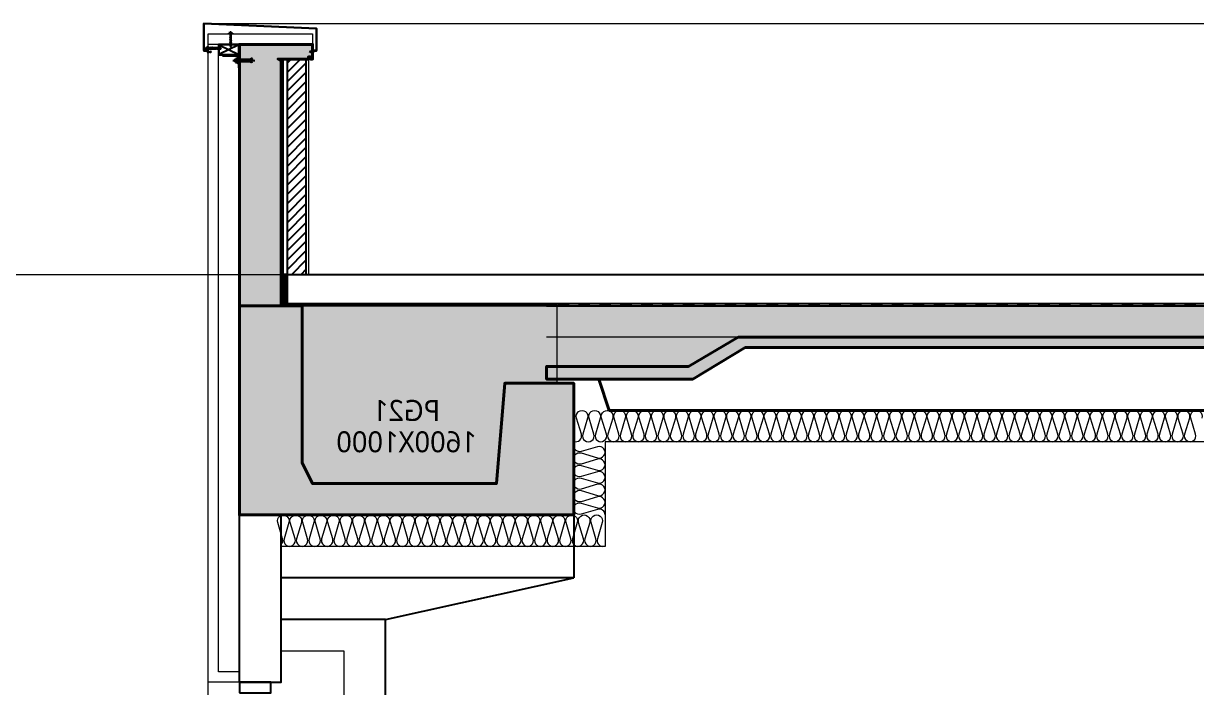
# Model space of a CAD drawing. Header units: millimetres. Extents: x 0 to 420000, y 0 to 297000.
# Drawn here: x 242529 to 248143, y 241775 to 244950 of the extents above; entities that cross this region are included whole.
import ezdxf
from ezdxf.enums import TextEntityAlignment as Align

# ---------------------------------------------------------------- set-up
doc = ezdxf.new("R2010")
doc.units = ezdxf.units.MM
for name, pattern in [('CEN', [62, 60, -1, 0, -1]), ('CENTER', [2, 1.25, -0.25, 0.25, -0.25]), ('HID', [2, 1.1, -0.9]), ('HIDDEN', [0.375, 0.25, -0.125]), ('HIDDEN2', [4.7625, 3.175, -1.5875])]:
    doc.linetypes.add(name, pattern=pattern)
for name, color, linetype in [('2', 2, 'Continuous'), ('A-CONC-SOLD', 253, 'CEN'), ('BOLT', 8, 'Continuous'), ('SCREW', 6, 'Continuous')]:
    doc.layers.add(name, color=color, linetype=linetype)
for name, color, linetype, lineweight in [('A-AXIS-LINE', 1, 'CEN', 15), ('A-CONC-LIN1', 2, 'Continuous', 40), ('A-CONC-LIN2', 7, 'Continuous', 25), ('A-DWXM-WIND', 4, 'Continuous', 25), ('A-ELEV-LIN2', 7, 'Continuous', 25), ('A-ELEV-LIN3', 8, 'Continuous', 18), ('A-WAXM-BLIC', 3, 'Continuous', 25), ('A-WAXM-DRYW', 4, 'Continuous', 25), ('A-WAXM-PANL', 6, 'Continuous', 20), ('A-XXXX-FIN2', 6, 'Continuous', 20), ('A-XXXX-INSL2', 8, 'Continuous', 18), ('A-XXXX-STL', 3, 'Continuous', 25), ('A-XXXX-WAT1', 9, 'HID', 20)]:
    doc.layers.add(name, color=color, linetype=linetype, lineweight=lineweight)
doc.layers.add('A-XXXX-NPLT', color=144, linetype='Continuous', lineweight=15, plot=False)
doc.styles.add('맑은고딕', font='')
doc.styles.get('맑은고딕').set_extended_font_data('Malgun Gothic')

# ---------------------------------------------------------------- blocks, each defined once
blk = doc.blocks.new('axis(220316)')
at = {"layer": 'A-AXIS-LINE', "ltscale": 1000}
blk.add_line((4631788.1, -355868.7), (4955413.1, -355868.7), dxfattribs=at)
blk = doc.blocks.new('PG21')
at = {"layer": 'A-CONC-SOLD'}
h = blk.add_hatch(color=256, dxfattribs=at)
h.dxf.hatch_style = 1
h.paths.add_polyline_path([(4800500.6, -238068.7), (4802100.6, -238068.7), (4802100.6, -237068.7), (4801800.6, -237068.7), (4801800.6, -237818.7), (4801750.6, -237918.7), (4800870.6, -237918.7), (4800830.6, -237438.7), (4800500.6, -237438.7)])
h = blk.add_hatch(color=256, dxfattribs=at)
h.dxf.hatch_style = 1
h.paths.add_polyline_path([(4800580.6, -237068.7), (4800580.6, -237438.7), (4800830.6, -237438.7), (4800870.6, -237918.7), (4801750.6, -237918.7), (4801800.6, -237818.7), (4801800.6, -237068.7)])
at = {"layer": 'A-CONC-LIN1'}
blk.add_lwpolyline([(4802100.6, -237068.7), (4802100.6, -238068.7), (4800500.6, -238068.7), (4800500.6, -237438.7), (4800830.6, -237438.7), (4800870.6, -237918.7), (4801750.6, -237918.7), (4801800.6, -237818.7), (4801800.6, -237068.7), (4802100.6, -237068.7)], dxfattribs=at)
at = {"layer": 'A-CONC-LIN2'}
blk.add_line((4800580.6, -237068.7), (4801800.6, -237068.7), dxfattribs=at)
at = {"layer": 'A-XXXX-NPLT'}
blk.add_lwpolyline([(4800500.6, -237438.7), (4800500.6, -238068.7), (4802100.6, -238068.7), (4802100.6, -237068.7), (4800580.6, -237068.7), (4800580.6, -237438.7), (4800500.6, -237438.7)], dxfattribs=at)
at = {"layer": 'A-XXXX-NPLT', "style": '맑은고딕'}
for s, p in [('PG21', (4801300.6, -237568.7)), ('1600X1000', (4801300.6, -237718.7))]:
    blk.add_text(s, height=100, dxfattribs=at).set_placement(p, align=Align.MIDDLE)
blk = doc.blocks.new('SCREW65')
at = {"layer": '2', "color": 13, "linetype": 'HIDDEN'}
for p, q in [((35, 44.2), (35, 50)), ((35, 50), (43, 50)), ((35, 38), (43, 40)), ((35, 38), (43, 40)), ((35, 36), (43, 38)), ((35, 36), (43, 38)), ((35, 36), (43, 38)), ((35, 34), (43, 36)), ((35, 32), (43, 34)), ((35, 30), (43, 32)), ((35, 28), (43, 30)), ((35, 26), (43, 28)), ((35, 24), (43, 26)), ((35, 22), (43, 24)), ((35, 20), (43, 22)), ((35, 18), (43, 20)), ((35, 16), (43, 18)), ((35, 14), (43, 16)), ((35, 12), (43, 14)), ((35, 12), (43, 14)), ((35, 10), (43, 12)), ((35, 8), (43, 10)), ((35, 6), (43, 8)), ((35, 4), (43, 6)), ((35, 2), (43, 4)), ((35, 0), (43, 2)), ((35, -2), (43, 0)), ((36.5, 44.2), (36.5, 50)), ((41.5, 50), (41.5, 44.2)), ((43, 50), (43, 44.2)), ((35, -4), (43, -2)), ((35, -6), (43, -4)), ((35, -8), (43, -6)), ((35, -10), (43, -8)), ((35, -12), (43, -10)), ((35, -14), (43, -12))]:
    blk.add_line(p, q, dxfattribs=at)
for points in [[(48, 43), (48, 42), (30, 42), (30, 43)], [(34, 44.2), (34, 43), (44, 43), (44, 44.2)]]:
    blk.add_lwpolyline(points, close=True, dxfattribs=at)
at = {"layer": '2', "color": 13}
blk.add_lwpolyline([(46.5, 42), (46.5, 40), (31.5, 40), (31.5, 42)], dxfattribs=at)
at = {"layer": '2', "color": 13, "linetype": 'HIDDEN'}
for points in [[(36, 42), (36, -18), (39, -23), (42, -18), (42, 42)], [(39, -23), (40, -17), (42, -15), (40, -14), (36, -16)]]:
    blk.add_lwpolyline(points, dxfattribs=at)
blk = doc.blocks.new('An')
at = {"layer": 'BOLT'}
for p, q in [((7.1, 15.1), (-7.1, 15.1)), ((7.1, 6.8), (-7.1, 6.8)), ((-5, 17.4), (5, 17.4)), ((-3.3, 19.1), (-3.3, 15.1)), ((3.3, 19.1), (3.3, 15.1)), ((6.7, 15.1), (6.7, 15.1))]:
    blk.add_line(p, q, dxfattribs=at)
at = {"layer": 'BOLT', "linetype": 'CENTER'}
blk.add_line((0, 27.7), (0, -78.2), dxfattribs=at)
at = {"layer": 'BOLT'}
for points in [[(-12.7, 3.8), (-0.2, 2.2), (0, 3.8), (-12.5, 5.5)], [(12.5, 0), (12.5, 1.7), (-12.5, 1.7), (-12.5, 0)], [(12.5, 3.1), (0, 4.7), (0.2, 6.4), (12.7, 4.7)]]:
    blk.add_lwpolyline(points, close=True, dxfattribs=at)
at = {"layer": 'BOLT', "linetype": 'HIDDEN'}
blk.add_lwpolyline([(12.7, 4.7), (-12.5, 5.5), (-12.7, 3.8), (12.5, 3.1)], close=True, dxfattribs=at)
at = {"layer": 'BOLT', "linetype": 'HIDDEN2'}
blk.add_lwpolyline([(6.7, 0), (6.7, -51.2, 0.126377), (8.1, -56.8), (11.3, -62.5), (3.8, -62.5, -0.360473), (2.2, -61.1), (1, -54.8, 0.412222), (0, -54.2), (-0.2, -54.2, 0.360473), (-1, -54.8), (-2.2, -61.1, -0.360473), (-3.8, -62.5), (-11.3, -62.5), (-8.1, -56.8, 0.126377), (-6.7, -51.2), (-6.7, 0)], format="xyb", dxfattribs=at)
at = {"layer": 'BOLT', "linetype": 'CENTER'}
blk.add_lwpolyline([(-9.1, 14), (-9.1, 8, 0.57735), (-5, 8, 0.238157), (5, 8, 0.57735), (9.1, 8), (9.1, 14, 0.57735), (5, 14, 0.238157), (-5, 14, 0.57735)], format="xyb", close=True, dxfattribs=at)
at = {"layer": 'BOLT', "linetype": 'HIDDEN'}
blk.add_lwpolyline([(-5, 14), (-5, 0), (-5, -51.9, -0.095415), (-5.8, -56.3), (-8.6, -63.2, 0.530598), (-6.3, -66.7), (0, -66.7), (6.3, -66.7, 0.530598), (8.6, -63.2), (5.8, -56.3, -0.095415), (5, -51.9), (5, 0), (5, 14)], format="xyb", dxfattribs=at)
at = {"layer": 'BOLT'}
blk.add_lwpolyline([(-5, 14), (-5, 17.4), (-3.3, 19.1), (3.3, 19.1), (5, 17.4), (5, 14)], dxfattribs=at)
blk = doc.blocks.new('SCREW')
at = {"layer": 'SCREW'}
for p, q in [((2658.1, -804.6), (2650.2, -804.6)), ((2650.2, -804.6), (2650.2, -805.1)), ((2650.2, -805.1), (2658.1, -805.1)), ((2652.1, -792.9), (2652.6, -792.6)), ((2653.6, -792.6), (2652.1, -792.9)), ((2652.6, -793.1), (2652.1, -792.9)), ((2656.3, -793.8), (2652.1, -794.5)), ((2652.1, -794.5), (2652.6, -793.9)), ((2652.6, -794.7), (2652.1, -794.5)), ((2656.3, -795), (2652.1, -795.7)), ((2652.1, -795.7), (2652.6, -795.2)), ((2652.6, -796), (2652.1, -795.7)), ((2656.3, -796.3), (2652.1, -797)), ((2652.1, -797), (2652.6, -796.5)), ((2652.6, -797.2), (2652.1, -797)), ((2656.3, -797.5), (2652.1, -798.2)), ((2652.1, -798.2), (2652.6, -797.7)), ((2652.6, -798.5), (2652.1, -798.2)), ((2656.3, -798.8), (2652.1, -799.5)), ((2652.1, -799.5), (2652.6, -799)), ((2652.6, -799.8), (2652.1, -799.5)), ((2656.3, -800.1), (2652.1, -800.8)), ((2652.1, -800.8), (2652.6, -800.3)), ((2652.6, -801), (2652.1, -800.8)), ((2656.3, -801.3), (2652.1, -802)), ((2652.1, -802), (2652.6, -801.5)), ((2652.6, -802.3), (2652.1, -802)), ((2656.3, -802.6), (2652.1, -803.3)), ((2652.1, -803.3), (2652.6, -802.8)), ((2652.6, -803.5), (2652.1, -803.3)), ((2656.3, -803.9), (2652.1, -804.6)), ((2652.1, -804.6), (2652.6, -804.1)), ((2652.6, -790.3), (2654.2, -788.6)), ((2652.6, -790.3), (2653.6, -790.3)), ((2652.6, -792.6), (2652.6, -790.3)), ((2652.6, -793.1), (2653.6, -792.6)), ((2652.6, -792.6), (2653.6, -792.6)), ((2652.6, -793.9), (2652.6, -793.1)), ((2652.6, -793.9), (2655.7, -793.5)), ((2655.7, -794.3), (2652.6, -794.7)), ((2652.6, -795.2), (2652.6, -794.7)), ((2652.6, -795.2), (2655.7, -794.8)), ((2655.7, -795.5), (2652.6, -796)), ((2652.6, -796.5), (2655.7, -796)), ((2652.6, -796.5), (2652.6, -796)), ((2655.7, -796.8), (2652.6, -797.2)), ((2652.6, -797.7), (2652.6, -797.2)), ((2652.6, -797.7), (2655.7, -797.3)), ((2655.7, -798.1), (2652.6, -798.5)), ((2652.6, -799), (2652.6, -798.5)), ((2652.6, -799), (2655.7, -798.6)), ((2655.7, -799.3), (2652.6, -799.8)), ((2652.6, -800.3), (2655.7, -799.8)), ((2652.6, -800.3), (2652.6, -799.8)), ((2655.7, -800.6), (2652.6, -801)), ((2652.6, -801.5), (2652.6, -801)), ((2652.6, -801.5), (2655.7, -801.1)), ((2655.7, -801.9), (2652.6, -802.3)), ((2652.6, -802.8), (2652.6, -802.3)), ((2652.6, -802.8), (2655.7, -802.4)), ((2655.7, -803.1), (2652.6, -803.5)), ((2652.6, -804.1), (2652.6, -803.5)), ((2652.6, -804.1), (2655.7, -803.6)), ((2653.5, -806.8), (2653.5, -805.5)), ((2653.5, -805.5), (2654, -805.5)), ((2654.2, -788.6), (2653.6, -792.6)), ((2653.6, -792.6), (2654.2, -793.1)), ((2654.2, -793.1), (2655.2, -792.6)), ((2654.8, -805.5), (2654.4, -805.5)), ((2654.8, -806.8), (2654.8, -805.5)), ((2655.7, -793.5), (2655.7, -790.8)), ((2655.7, -793.5), (2656.3, -793.8)), ((2656.3, -793.8), (2655.7, -794.3)), ((2655.7, -794.3), (2655.7, -794.8)), ((2655.7, -794.8), (2656.3, -795)), ((2656.3, -795), (2655.7, -795.5)), ((2655.7, -795.5), (2655.7, -796)), ((2655.7, -796), (2656.3, -796.3)), ((2656.3, -796.3), (2655.7, -796.8)), ((2655.7, -796.8), (2655.7, -797.3)), ((2655.7, -796.8), (2655.7, -797.3)), ((2655.7, -797.3), (2656.3, -797.5)), ((2656.3, -797.5), (2655.7, -798.1)), ((2655.7, -798.1), (2655.7, -798.6)), ((2655.7, -798.1), (2655.7, -798.6)), ((2655.7, -798.6), (2656.3, -798.8)), ((2656.3, -798.8), (2655.7, -799.3)), ((2655.7, -799.3), (2655.7, -799.8)), ((2655.7, -799.3), (2655.7, -799.8)), ((2655.7, -799.8), (2656.3, -800.1)), ((2656.3, -800.1), (2655.7, -800.6)), ((2655.7, -800.6), (2655.7, -801.1)), ((2655.7, -800.6), (2655.7, -801.1)), ((2655.7, -801.1), (2656.3, -801.3)), ((2656.3, -801.3), (2655.7, -801.9)), ((2655.7, -801.9), (2655.7, -802.4)), ((2655.7, -801.9), (2655.7, -802.4)), ((2655.7, -802.4), (2656.3, -802.6)), ((2656.3, -802.6), (2655.7, -803.1)), ((2655.7, -803.1), (2655.7, -803.6)), ((2655.7, -803.1), (2655.7, -803.6)), ((2655.7, -803.6), (2656.3, -803.9)), ((2656.3, -803.9), (2655.7, -804.4)), ((2655.7, -804.4), (2655.7, -804.6)), ((2658.1, -804.6), (2658.1, -805.1))]:
    blk.add_line(p, q, dxfattribs=at)
for centre, radius, start, end in [((2654.2, -801.9), 4.99, 221.1042, 318.8958), ((2654, -790.2), 1.65, 57.5313, 85.5597), ((2652.8, -790.8), 2.84, 358.1657, 42.9584), ((2652.5, -790.9), 3.22, 327.4176, 0.6916)]:
    blk.add_arc(centre, radius, start, end, dxfattribs=at)
blk = doc.blocks.new('PIs4')
at = {"layer": 'SCREW'}
blk.add_blockref('SCREW', (-2654.2, 804.6), dxfattribs=at)
blk = doc.blocks.new('PS62(횡)')
at = {"layer": 'A-CONC-SOLD'}
h = blk.add_hatch(color=256, dxfattribs=at)
h.dxf.hatch_style = 1
h.paths.add_polyline_path([(1020, 0), (1020, -290), (1700, -290), (1937.4, -150), (9062.6, -150), (9300, -290), (9980, -290), (9980, 0)])
h = blk.add_hatch(color=256, dxfattribs=at)
h.dxf.hatch_style = 1
h.paths.add_polyline_path([(9980, -290), (9980, -350), (9280, -350), (9030, -200), (1970, -200), (1720, -350), (1020, -350), (1020, -290), (1700, -290), (1937.4, -150), (9062.6, -150), (9300, -290)])
at = {"layer": 'A-CONC-LIN1', "color": 2}
for q in [(1270, -350), (9680, -500)]:
    blk.add_line((1320, -500), q, dxfattribs=at)
blk.add_lwpolyline([(9980, -290), (9980, -350), (9280, -350), (9030, -200), (1970, -200), (1720, -350), (1020, -350), (1020, -290), (1700, -290), (1937.4, -150), (9062.6, -150), (9300, -290)], close=True, dxfattribs=at)
at = {"layer": 'A-CONC-LIN2'}
blk.add_line((1020, 0), (9980, 0), dxfattribs=at)
at = {"layer": 'A-XXXX-NPLT'}
blk.add_line((1937.4, -150), (1020, -150), dxfattribs=at)
blk = doc.blocks.new('지원시설(210727)')
at = {"layer": 'A-CONC-SOLD'}
h = blk.add_hatch(color=256, dxfattribs=at)
h.dxf.hatch_style = 1
h.paths.add_polyline_path([(4825350.6, -221468.7), (4825150.6, -221468.7), (4825150.6, -221618.7), (4825350.6, -221618.7)])
h.paths.add_polyline_path([(4825350.6, -220447.7), (4825335.6, -220438.7), (4825480.6, -220438.7), (4825480.6, -220428.7), (4825490.6, -220428.7), (4825490.6, -220438.7), (4825500.6, -220438.7), (4825500.6, -220368.7), (4825150.6, -220368.7), (4825150.6, -220418.7), (4825150.6, -220478.7), (4825150.6, -221468.7), (4825350.6, -221468.7)])
h = blk.add_hatch(dxfattribs=at)
h.set_pattern_fill('블럭단면', color=256)
h.set_pattern_definition([(45, (4581538.0642, -465468.7142), (-0.7071067812, 0.7071067812), []), (135, (4581538.0642, -465468.7142), (-0.7071067812, -0.7071067812), [])])
h.paths.add_polyline_path([(4825360.6, -220438.7), (4825335.6, -220438.7), (4825360.6, -220443.7, 1)])
h = blk.add_hatch(dxfattribs=at)
h.set_pattern_fill('ANSI31', color=256, scale=10)
h.set_pattern_definition([(45, (4581588.064, -465468.714), (-22.4506403, 22.4506403), [])])
h.paths.add_polyline_path([(4825380.6, -221468.7), (4825470.6, -221468.7), (4825470.6, -220438.7), (4825380.6, -220438.7)])
h = blk.add_hatch(dxfattribs=at)
h.set_pattern_fill('블럭단면', color=256, scale=5)
h.set_pattern_definition([(45, (4669588.064, -460468.714), (-3.53553391, 3.53553391), []), (135, (4669588.064, -460468.714), (-3.53553391, -3.53553391), [])])
h.paths.add_polyline_path([(4825360.6, -221593.7), (4825375.6, -221608.7), (4825380.6, -221608.7), (4825380.6, -221468.7), (4825360.6, -221468.7)])
h = blk.add_hatch(color=256, dxfattribs=at)
h.dxf.hatch_style = 1
h.paths.add_polyline_path([(4825450.6, -221618.7), (4825450.6, -222368.7), (4825500.6, -222468.7), (4826380.6, -222468.7), (4826420.6, -221988.7), (4826670.6, -221988.7), (4826670.6, -221618.7)])
at = {"color": 1}
for p, q in [((4825052.9, -220371), (4825148.3, -220416.4)), ((4825148.3, -220371), (4825052.9, -220416.4))]:
    blk.add_line(p, q, dxfattribs=at)
at = {"color": 5}
blk.add_lwpolyline([(4825000.6, -220408.7), (4825000.6, -220398.2), (4824980.6, -220398.2), (4824980.6, -220269.2), (4825519.6, -220293.1), (4825519.6, -220398.2), (4825502.1, -220398.2), (4825502.1, -220408.7, -0.414214), (4825501.7, -220409.1), (4825501.6, -220409.1, -0.447244), (4825501.2, -220408.7), (4825502, -220401.7), (4825501.5, -220401.7), (4825500.7, -220408.6, 0.447244), (4825501.6, -220409.6), (4825501.7, -220409.6, 0.414214), (4825502.6, -220408.7), (4825502.6, -220398.7), (4825520.1, -220398.7), (4825520.1, -220292.6), (4824980.1, -220268.7), (4824980.1, -220398.7), (4825000.1, -220398.7), (4825000.1, -220408.7, 0.414214), (4825001, -220409.6), (4825001.1, -220409.6, 0.447244), (4825002, -220408.6), (4825001.2, -220401.7), (4825000.7, -220401.7), (4825001.5, -220408.7, -0.447244), (4825001.1, -220409.1), (4825001, -220409.1, -0.414214), (4825000.6, -220408.7)], format="xyb", dxfattribs=at)
at = {"layer": 'A-CONC-LIN1'}
blk.add_lwpolyline([(4825150.6, -221618.7), (4825150.6, -220368.7), (4825500.6, -220368.7), (4825500.6, -220438.7), (4825490.6, -220438.7), (4825490.6, -220428.7), (4825480.6, -220428.7), (4825480.6, -220438.7), (4825335.6, -220438.7), (4825350.6, -220447.7), (4825350.6, -221618.7)], dxfattribs=at)
at = {"layer": 'A-CONC-LIN2'}
for q in [(4825360.6, -221468.7), (4859270.6, -221468.7)]:
    blk.add_line((4825380.6, -221468.7), q, dxfattribs=at)
for points in [[(4859315.6, -220438.7), (4859290.6, -220443.7), (4859290.6, -221593.7), (4859275.6, -221608.7), (4825375.6, -221608.7), (4825360.6, -221593.7), (4825360.6, -220443.7), (4825335.6, -220438.7)], [(4825350.6, -221597.9), (4825371.4, -221618.7)]]:
    blk.add_lwpolyline(points, dxfattribs=at)
at = {"layer": 'A-CONC-SOLD'}
blk.add_arc((4825360.6, -220441.2), 2.5, 270, 90, dxfattribs=at)
at = {"layer": 'A-DWXM-WIND'}
blk.add_lwpolyline([(4825150.6, -223468.7), (4825300.6, -223468.7), (4825300.6, -223418.7), (4825150.6, -223418.7)], close=True, dxfattribs=at)
at = {"layer": 'A-ELEV-LIN2'}
for p, q in [((4826750.6, -222618.7), (4825150.6, -222618.7)), ((4826750.6, -222618.7), (4826750.6, -222918.7)), ((4826750.6, -222918.7), (4825350.6, -222918.7)), ((4825850.6, -223118.7), (4826750.6, -222918.7)), ((4825850.6, -223118.7), (4825350.6, -223118.7)), ((4825850.6, -226418.7), (4825850.6, -223118.7))]:
    blk.add_line(p, q, dxfattribs=at)
at = {"layer": 'A-ELEV-LIN3'}
for p, q in [((4824980.1, -220268.7), (4859300.6, -220268.7)), ((4825000.6, -226418.7), (4825000.6, -223418.7))]:
    blk.add_line(p, q, dxfattribs=at)
at = {"layer": 'A-WAXM-BLIC'}
for points in [[(4825380.6, -221468.7), (4825380.6, -220438.7)], [(4825470.6, -221468.7), (4825470.6, -220438.7)]]:
    blk.add_lwpolyline(points, dxfattribs=at)
at = {"layer": 'A-WAXM-DRYW'}
blk.add_line((4825150.6, -223418.7), (4825150.6, -222618.7), dxfattribs=at)
blk.add_lwpolyline([(4825150.6, -223418.7), (4825350.6, -223418.7), (4825350.6, -222618.7)], dxfattribs=at)
at = {"layer": 'A-WAXM-PANL'}
blk.add_lwpolyline([(4825000.6, -220318.7), (4825500.6, -220318.7), (4825500.6, -220368.7), (4825000.6, -220368.7)], close=True, dxfattribs=at)
for points in [[(4825150.6, -223418.7), (4825000.6, -223418.7), (4825000.6, -220368.7)], [(4825150.6, -223368.7), (4825050.6, -223368.7), (4825050.6, -220368.7)]]:
    blk.add_lwpolyline(points, dxfattribs=at)
at = {"layer": 'A-XXXX-FIN2'}
for p, q in [((4825480.6, -220438.7), (4825480.6, -221468.7)), ((4825380.6, -221468.7), (4825380.6, -221608.7))]:
    blk.add_line(p, q, dxfattribs=at)
blk.add_lwpolyline([(4825350.6, -223268.7), (4825650.6, -223268.7), (4825650.6, -223568.7), (4855950.6, -223568.7)], dxfattribs=at)
at = {"layer": 'A-XXXX-STL'}
for points in [[(4825050.6, -220418.7), (4825150.6, -220418.7), (4825150.6, -220368.7), (4825050.6, -220368.7)], [(4825052.9, -220416.4), (4825148.3, -220416.4), (4825148.3, -220371), (4825052.9, -220371)], [(4825150.6, -220478.7), (4825150.6, -220418.7), (4825070.6, -220418.7), (4825070.6, -220422.7), (4825146.6, -220422.7), (4825146.6, -220478.7)]]:
    blk.add_lwpolyline(points, close=True, dxfattribs=at)
at = {"layer": 'A-XXXX-WAT1', "ltscale": 50}
blk.add_lwpolyline([(4825335.6, -220438.7), (4825355.6, -220446.7), (4825355.6, -221595.8), (4825373.5, -221613.7), (4859277.6, -221613.7), (4859295.6, -221595.8), (4859295.6, -220446.7), (4859315.6, -220438.7)], dxfattribs=at)
for name, p in [('SCREW65', (4825069.9, -220358.7)), ('PS62(횡)', (4825600.6, -221618.7))]:
    blk.add_blockref(name, p)
for name, p, rotation in [('SCREW65', (4825040.6, -220426.6), 90), ('PIs4', (4825000.1, -220403.7), 270), ('An', (4825146.6, -220445.7), 90)]:
    blk.add_blockref(name, p, dxfattribs=dict(rotation=rotation))
at = {"xscale": -1.000000000000007, "rotation": 90}
blk.add_blockref('PIs4', (4825502.6, -220403.7), dxfattribs=at)
at = {"layer": 'A-CONC-LIN1', "xscale": -1}
blk.add_blockref('PG21', (9627251.1, 15450), dxfattribs=at)

msp = doc.modelspace()

# ---------------------------------------------------------------- linework, layer by layer
at = {"layer": 'A-XXXX-INSL2'}
for points in [[(245162.5, 242951.9, 0.630396), (245199, 242986.4), (245176, 243063.6, -1.37259), (245229, 243063.6), (245206, 242986.4, 1.37259), (245259, 242986.4), (245236, 243063.6, -1.37259), (245289, 243063.6), (245266, 242986.4, 1.37259), (245319, 242986.4), (245296, 243063.6, -1.37259), (245349, 243063.6), (245326, 242986.4, 1.37259), (245379, 242986.4), (245356, 243063.6, -1.37259), (245409, 243063.6), (245386, 242986.4, 1.37259), (245439, 242986.4), (245416, 243063.6, -1.37259), (245469, 243063.6), (245446, 242986.4, 1.37259), (245499, 242986.4), (245476, 243063.6, -1.37259), (245529, 243063.6), (245506, 242986.4, 1.37259), (245559, 242986.4), (245536, 243063.6, -1.37259), (245589, 243063.6), (245566, 242986.4, 1.37259), (245619, 242986.4), (245596, 243063.6, -1.37259), (245649, 243063.6), (245626, 242986.4, 1.37259), (245679, 242986.4), (245656, 243063.6, -1.37259), (245709, 243063.6), (245686, 242986.4, 1.37259), (245739, 242986.4), (245716, 243063.6, -1.37259), (245769, 243063.6), (245746, 242986.4, 1.37259), (245799, 242986.4), (245776, 243063.6, -1.37259), (245829, 243063.6), (245806, 242986.4, 1.37259), (245859, 242986.4), (245836, 243063.6, -1.37259), (245889, 243063.6), (245866, 242986.4, 1.37259), (245919, 242986.4), (245896, 243063.6, -1.37259), (245949, 243063.6), (245926, 242986.4, 1.37259), (245979, 242986.4), (245956, 243063.6, -1.37259), (246009, 243063.6), (245986, 242986.4, 1.37259), (246039, 242986.4), (246016, 243063.6, -1.37259), (246069, 243063.6), (246046, 242986.4, 1.37259), (246099, 242986.4), (246076, 243063.6, -1.37259), (246129, 243063.6), (246106, 242986.4, 1.37259), (246159, 242986.4), (246136, 243063.6, -1.37259), (246189, 243063.6), (246166, 242986.4, 1.37259), (246219, 242986.4), (246196, 243063.6, -1.37259), (246249, 243063.6), (246226, 242986.4, 1.37259), (246279, 242986.4), (246256, 243063.6, -1.37259), (246309, 243063.6), (246286, 242986.4, 1.37259), (246339, 242986.4), (246316, 243063.6, -1.37259), (246369, 243063.6), (246346, 242986.4, 1.37259), (246399, 242986.4), (246376, 243063.6, -1.37259), (246429, 243063.6), (246406, 242986.4, 1.37259), (246459, 242986.4), (246436, 243063.6, -1.37259), (246489, 243063.6), (246466, 242986.4, 1.37259), (246519, 242986.4), (246496, 243063.6, -1.37259), (246549, 243063.6), (246526, 242986.4, 1.37259), (246579, 242986.4), (246556, 243063.6, -1.37259), (246609, 243063.6), (246586, 242986.4, 1.37259), (246639, 242986.4), (246616, 243063.6, -1.37259), (246669, 243063.6), (246646, 242986.4, 1.37259), (246699, 242986.4), (246676, 243063.6, -1.37259), (246729, 243063.6), (246706, 242986.4, 1.37259), (246759, 242986.4), (246736, 243063.6, -1.37259), (246789, 243063.6), (246766, 242986.4, 1.37259), (246819, 242986.4), (246796, 243063.6, -1.37259), (246849, 243063.6), (246826, 242986.4, 1.37259), (246879, 242986.4), (246856, 243063.6, -1.37259), (246909, 243063.6), (246886, 242986.4, 1.37259), (246939, 242986.4), (246916, 243063.6, -1.37259), (246969, 243063.6), (246946, 242986.4, 1.37259), (246999, 242986.4), (246976, 243063.6, -1.37259), (247029, 243063.6), (247006, 242986.4, 1.37259), (247059, 242986.4), (247036, 243063.6, -1.37259), (247089, 243063.6), (247066, 242986.4, 1.37259), (247119, 242986.4), (247096, 243063.6, -1.37259), (247149, 243063.6), (247126, 242986.4, 1.37259), (247179, 242986.4), (247156, 243063.6, -1.37259), (247209, 243063.6), (247186, 242986.4, 1.37259), (247239, 242986.4), (247216, 243063.6, -1.37259), (247269, 243063.6), (247246, 242986.4, 1.37259), (247299, 242986.4), (247276, 243063.6, -1.37259), (247329, 243063.6), (247306, 242986.4, 1.37259), (247359, 242986.4), (247336, 243063.6, -1.37259), (247389, 243063.6), (247366, 242986.4, 1.37259), (247419, 242986.4), (247396, 243063.6, -1.37259), (247449, 243063.6), (247426, 242986.4, 1.37259), (247479, 242986.4), (247456, 243063.6, -1.37259), (247509, 243063.6), (247486, 242986.4, 1.37259), (247539, 242986.4), (247516, 243063.6, -1.37259), (247569, 243063.6), (247546, 242986.4, 1.37259), (247599, 242986.4), (247576, 243063.6, -1.37259), (247629, 243063.6), (247606, 242986.4, 1.37259), (247659, 242986.4), (247636, 243063.6, -1.37259), (247689, 243063.6), (247666, 242986.4, 1.37259), (247719, 242986.4), (247696, 243063.6, -1.37259), (247749, 243063.6), (247726, 242986.4, 1.37259), (247779, 242986.4), (247756, 243063.6, -1.37259), (247809, 243063.6), (247786, 242986.4, 1.37259), (247839, 242986.4), (247816, 243063.6, -1.37259), (247869, 243063.6), (247846, 242986.4, 1.37259), (247899, 242986.4), (247876, 243063.6, -1.37259), (247929, 243063.6), (247906, 242986.4, 1.37259), (247959, 242986.4), (247936, 243063.6, -1.37259), (247989, 243063.6), (247966, 242986.4, 1.37259), (248019, 242986.4), (247996, 243063.6, -1.37259), (248049, 243063.6), (248026, 242986.4, 1.37259), (248079, 242986.4), (248056, 243063.6, -1.37259), (248109, 243063.6), (248086, 242986.4, 1.37259), (248139, 242986.4), (248116, 243063.6, -1.37259), (248169, 243063.6)], [(245312.5, 242600, 0.509267), (245276.1, 242626.5), (245198.9, 242603.5, -1.37259), (245198.9, 242656.5), (245276.1, 242633.5, 1.37259), (245276.1, 242686.5), (245198.9, 242663.5, -1.37259), (245198.9, 242716.5), (245276.1, 242693.5, 1.37259), (245276.1, 242746.5), (245198.9, 242723.5, -1.37259), (245198.9, 242776.5), (245276.1, 242753.5, 1.37259), (245276.1, 242806.5), (245198.9, 242783.5, -1.37259), (245198.9, 242836.5), (245276.1, 242813.5, 1.37259), (245276.1, 242866.5), (245198.9, 242843.5, -1.37259), (245198.9, 242896.5), (245276.1, 242873.5, 1.37259), (245276.1, 242926.5), (245198.9, 242903.5, -0.471828), (245162.5, 242930)], [(243762.5, 242458.5, 0.276881), (243769, 242486.4), (243746, 242563.6, -1.37259), (243799, 242563.6), (243776, 242486.4, 1.37259), (243829, 242486.4), (243806, 242563.6, -1.37259), (243859, 242563.6), (243836, 242486.4, 1.37259), (243889, 242486.4), (243866, 242563.6, -1.37259), (243919, 242563.6), (243896, 242486.4, 1.37259), (243949, 242486.4), (243926, 242563.6, -1.37259), (243979, 242563.6), (243956, 242486.4, 1.37259), (244009, 242486.4), (243986, 242563.6, -1.37259), (244039, 242563.6), (244016, 242486.4, 1.37259), (244069, 242486.4), (244046, 242563.6, -1.37259), (244099, 242563.6), (244076, 242486.4, 1.37259), (244129, 242486.4), (244106, 242563.6, -1.37259), (244159, 242563.6), (244136, 242486.4, 1.37259), (244189, 242486.4), (244166, 242563.6, -1.37259), (244219, 242563.6), (244196, 242486.4, 1.37259), (244249, 242486.4), (244226, 242563.6, -1.37259), (244279, 242563.6), (244256, 242486.4, 1.37259), (244309, 242486.4), (244286, 242563.6, -1.37259), (244339, 242563.6), (244316, 242486.4, 1.37259), (244369, 242486.4), (244346, 242563.6, -1.37259), (244399, 242563.6), (244376, 242486.4, 1.37259), (244429, 242486.4), (244406, 242563.6, -1.37259), (244459, 242563.6), (244436, 242486.4, 1.37259), (244489, 242486.4), (244466, 242563.6, -1.37259), (244519, 242563.6), (244496, 242486.4, 1.37259), (244549, 242486.4), (244526, 242563.6, -1.37259), (244579, 242563.6), (244556, 242486.4, 1.37259), (244609, 242486.4), (244586, 242563.6, -1.37259), (244639, 242563.6), (244616, 242486.4, 1.37259), (244669, 242486.4), (244646, 242563.6, -1.37259), (244699, 242563.6), (244676, 242486.4, 1.37259), (244729, 242486.4), (244706, 242563.6, -1.37259), (244759, 242563.6), (244736, 242486.4, 1.37259), (244789, 242486.4), (244766, 242563.6, -1.37259), (244819, 242563.6), (244796, 242486.4, 1.37259), (244849, 242486.4), (244826, 242563.6, -1.37259), (244879, 242563.6), (244856, 242486.4, 1.37259), (244909, 242486.4), (244886, 242563.6, -1.37259), (244939, 242563.6), (244916, 242486.4, 1.37259), (244969, 242486.4), (244946, 242563.6, -1.37259), (244999, 242563.6), (244976, 242486.4, 1.37259), (245029, 242486.4), (245006, 242563.6, -1.37259), (245059, 242563.6), (245036, 242486.4, 1.37259), (245089, 242486.4), (245066, 242563.6, -1.37259), (245119, 242563.6), (245096, 242486.4, 1.37259), (245149, 242486.4), (245126, 242563.6, -1.37259), (245179, 242563.6), (245156, 242486.4, 1.37259), (245209, 242486.4), (245186, 242563.6, -1.37259), (245239, 242563.6), (245216, 242486.4, 1.37259), (245269, 242486.4), (245246, 242563.6, -1.37259), (245299, 242563.6), (245276, 242486.4, 0.509267), (245302.5, 242450)]]:
    msp.add_lwpolyline(points, format="xyb", dxfattribs=at)
msp.add_lwpolyline([(288262.5, 242450), (286762.5, 242450), (286762.5, 242950), (278262.5, 242950), (278262.5, 242450), (275762.5, 242450), (275762.5, 242950), (267262.5, 242950), (267262.5, 242450), (264762.5, 242450), (264762.5, 242950), (256262.5, 242950), (256262.5, 242450), (253762.5, 242450), (253762.5, 242950), (245312.5, 242950), (245312.5, 242450), (243762.5, 242450)], dxfattribs=at)

# ---------------------------------------------------------------- block references
msp.add_blockref('지원시설(210727)', (-4581588.1, 465218.7))
at = {"layer": 'A-AXIS-LINE'}
msp.add_blockref('axis(220316)', (-4581588.1, 599618.7), dxfattribs=at)

doc.saveas('drawing.dxf')
